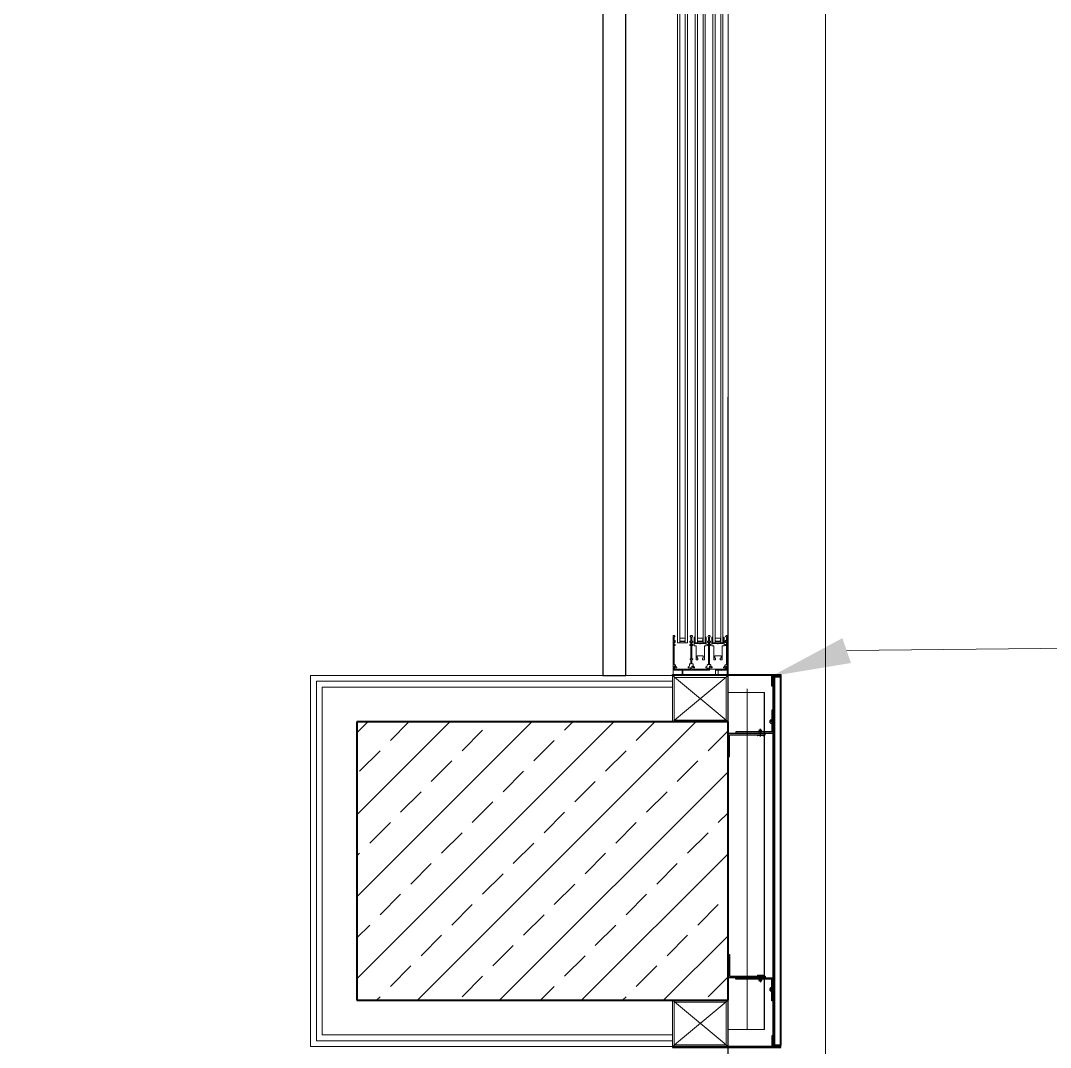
# Model space of a CAD drawing. Header units: centimetres. Extents: x 394264 to 551709, y 50011 to 59011.
# Drawn here: x 518445 to 518667, y 53079.2 to 53300.6 of the extents above; entities that cross this region are included whole.
import ezdxf
from ezdxf.enums import TextEntityAlignment as Align

# ---------------------------------------------------------------- set-up
doc = ezdxf.new("R2010")
doc.units = ezdxf.units.CM
doc.linetypes.add('DASHDOT', pattern=[25.4, 12.7, -6.35, 0, -6.35])
doc.linetypes.add('HIDDEN', pattern=[9.525, 6.35, -3.175])
doc.layers.get('0').update_dxf_attribs({"lineweight": 9})
for name, color, linetype, lineweight in [('0-KRCN-MİMARİ-220526', 8, 'Continuous', 9), ('A_Aks', 30, 'DASHDOT', 9), ('A_Betonarme', 6, 'Continuous', 40), ('A_Betonarme_Tarama', 254, 'Continuous', 9), ('A_Pencere Doğrama-Ex', 140, 'Continuous', 15), ('D_Merkez', 51, 'Continuous', 13), ('D_Profil', 155, 'Continuous', 15), ('G_0.09', 254, 'Continuous', 9), ('GC_Cephe_Sandvic_Panel', 151, 'Continuous', 25), ('M00$0$DV_Tarama', 253, 'Continuous', 9), ('M00_Mahal_No$0$MH_Alan', 51, 'Continuous', 9), ('MR_Korkuluk', 131, 'Continuous', 25), ('YZ_Notlar', 20, 'Continuous', 9)]:
    doc.layers.add(name, color=color, linetype=linetype, lineweight=lineweight)
for name, color, linetype in [('Aks', 10, 'DASHDOT'), ('D-Hatch2 (DIGER TARAMAR)', 252, 'Continuous'), ('D-Olcu', 8, 'Continuous'), ('Kes-Profil', 52, 'Continuous'), ('profil_k', 30, 'Continuous')]:
    doc.layers.add(name, color=color, linetype=linetype)
doc.layers.add('DV_alçıpanel_duvar_yeni', color=1, linetype='Continuous', lineweight=20, true_color=0xff0000)
doc.styles.add('M00_Mahal_No$0$Kalin01', font='swissk.ttf')
doc.styles.add('M00_Mahal_No$0$Normal', font='swiss.ttf')
doc.styles.add('MAHAL', font='swissc.ttf')
doc.linetypes.add('BATTING', pattern='A,0.0001,-0.1,[134,ltypeshp.shx,S=0.1,R=0,X=-0.1,Y=0],-0.2,[134,ltypeshp.shx,S=0.1,R=180,X=0.1,Y=0],-0.1', length=0.4001)

# ---------------------------------------------------------------- blocks, each defined once
blk = doc.blocks.new('1_etap')
at = {"layer": 'D-Hatch2 (DIGER TARAMAR)', "linetype": 'Continuous', "ltscale": 10}
h = blk.add_hatch(color=8, dxfattribs=at)
edge = h.paths.add_edge_path()
edge.add_line((1441.75, 827.54), (1449.69, 827.54))
edge.add_arc((1449.69, 827.57), 0.03, 270, 360)
edge.add_line((1449.72, 827.57), (1449.72, 832.51))
edge.add_arc((1449.69, 832.51), 0.03, 0, 90)
edge.add_line((1449.69, 832.54), (1449.45, 832.54))
edge.add_arc((1449.45, 832.51), 0.03, 90, 180)
edge.add_line((1449.42, 832.51), (1449.42, 827.87))
edge.add_arc((1449.39, 827.87), 0.03, 270, 360, ccw=False)
edge.add_line((1449.39, 827.84), (1441.75, 827.84))
edge.add_arc((1441.75, 827.81), 0.03, 90, 180)
edge.add_line((1441.72, 827.81), (1441.72, 827.57))
edge.add_arc((1441.75, 827.57), 0.03, 180, 270)
blk.add_hatch(color=8, dxfattribs=at).paths.add_polyline_path([(1451.31, 801.98), (1451.4, 801.98), (1451.4, 832.57), (1451.31, 832.57)])
h = blk.add_hatch(color=8, dxfattribs=at)
edge = h.paths.add_edge_path()
edge.add_line((1441.75, 774.83), (1449.69, 774.83))
edge.add_arc((1449.69, 774.8), 0.03, 0, 90, ccw=False)
edge.add_line((1449.72, 774.8), (1449.72, 769.86))
edge.add_arc((1449.69, 769.86), 0.03, 270, 360, ccw=False)
edge.add_line((1449.69, 769.83), (1449.45, 769.83))
edge.add_arc((1449.45, 769.86), 0.03, 180, 270, ccw=False)
edge.add_line((1449.42, 769.86), (1449.42, 774.5))
edge.add_arc((1449.39, 774.5), 0.03, 0, 90)
edge.add_line((1449.39, 774.53), (1441.75, 774.53))
edge.add_arc((1441.75, 774.56), 0.03, 180, 270, ccw=False)
edge.add_line((1441.72, 774.56), (1441.72, 774.8))
edge.add_arc((1441.75, 774.8), 0.03, 90, 180, ccw=False)
at = {"layer": 'profil_k'}
for points in [[(1451.4, 839.67), (1451.4, 840.2), (1432.61, 840.2), (1428, 840.2), (1428, 840), (1451.2, 840), (1451.2, 839.87), (1449.46, 839.87), (1449.46, 837.67), (1449.66, 837.67), (1449.66, 839.67)], [(1451.4, 760.33), (1451.4, 759.8), (1432.61, 759.8), (1428, 759.8), (1428, 760), (1451.2, 760), (1451.2, 760.13), (1449.46, 760.13), (1449.46, 762.33), (1449.66, 762.33), (1449.66, 760.33)]]:
    blk.add_hatch(color=8, dxfattribs=at).paths.add_polyline_path(points)
at = {"color": 8}
for p, q in [((1428.2, 848.58), (1428.2, 840.22)), ((1428.39, 848.6), (1428.22, 848.6)), ((1428.38, 848.28), (1428.51, 848.41)), ((1428.38, 847.43), (1428.38, 848.28)), ((1428.51, 848.49), (1428.4, 848.59)), ((1431.87, 848.49), (1431.98, 848.59)), ((1432.01, 848.28), (1431.87, 848.41)), ((1432, 848.6), (1432.2, 848.6)), ((1432.01, 847.43), (1432.01, 848.28)), ((1432.33, 848.41), (1432.19, 848.28)), ((1432.19, 847.43), (1432.19, 848.28)), ((1432.22, 848.59), (1432.33, 848.49)), ((1432.69, 846.45), (1432.69, 848.25)), ((1432.74, 848.3), (1432.86, 848.3)), ((1432.89, 848.27), (1432.89, 846.94)), ((1435.12, 846.94), (1435.12, 848.27)), ((1435.15, 848.3), (1435.27, 848.3)), ((1435.32, 848.25), (1435.32, 846.45)), ((1435.69, 848.49), (1435.8, 848.59)), ((1435.82, 848.28), (1435.69, 848.41)), ((1435.81, 848.6), (1436.01, 848.6)), ((1435.82, 848.28), (1435.82, 847.43)), ((1436.14, 848.41), (1436, 848.28)), ((1436, 848.28), (1436, 847.43)), ((1436.03, 848.59), (1436.14, 848.49)), ((1436.5, 846.45), (1436.5, 848.25)), ((1436.55, 848.3), (1436.68, 848.3)), ((1436.71, 848.27), (1436.71, 846.94)), ((1438.94, 846.94), (1438.94, 848.27)), ((1438.97, 848.3), (1439.09, 848.3)), ((1439.14, 848.25), (1439.14, 846.45)), ((1439.5, 848.49), (1439.61, 848.59)), ((1439.64, 848.28), (1439.5, 848.41)), ((1439.63, 848.6), (1439.79, 848.6)), ((1439.64, 847.43), (1439.64, 848.28)), ((1439.82, 848.58), (1439.82, 840.22)), ((1428.38, 846.59), (1428.38, 847.26)), ((1428.38, 842.36), (1428.38, 846.42)), ((1428.48, 847.41), (1428.4, 847.41)), ((1428.4, 847.29), (1428.48, 847.29)), ((1428.48, 846.56), (1428.4, 846.56)), ((1428.4, 846.44), (1428.57, 846.44)), ((1428.5, 847.53), (1428.5, 847.43)), ((1428.5, 847.26), (1428.5, 847.16)), ((1428.5, 846.69), (1428.5, 846.59)), ((1428.57, 847.56), (1428.53, 847.56)), ((1428.53, 847.13), (1428.57, 847.13)), ((1428.57, 846.71), (1428.53, 846.71)), ((1428.62, 847.18), (1428.62, 847.51)), ((1428.62, 846.49), (1428.62, 846.66)), ((1431.76, 847.18), (1431.76, 847.41)), ((1431.76, 847.41), (1431.98, 847.41)), ((1431.77, 846.49), (1431.77, 846.66)), ((1431.86, 847.13), (1431.81, 847.13)), ((1431.82, 846.71), (1431.86, 846.71)), ((1431.99, 846.44), (1431.82, 846.44)), ((1431.88, 847.26), (1431.88, 847.16)), ((1431.88, 846.69), (1431.88, 846.59)), ((1431.99, 847.29), (1431.91, 847.29)), ((1431.91, 846.56), (1431.99, 846.56)), ((1432.01, 846.59), (1432.01, 847.26)), ((1432.01, 843.63), (1432.01, 846.42)), ((1432.19, 846.59), (1432.19, 847.26)), ((1432.19, 843.64), (1432.19, 846.42)), ((1432.44, 847.41), (1432.21, 847.41)), ((1432.21, 846.45), (1432.38, 846.45)), ((1432.21, 847.29), (1432.29, 847.29)), ((1432.29, 846.57), (1432.21, 846.57)), ((1432.32, 847.26), (1432.32, 847.16)), ((1432.32, 846.69), (1432.32, 846.59)), ((1432.34, 847.14), (1432.39, 847.14)), ((1432.38, 846.72), (1432.34, 846.72)), ((1432.43, 846.5), (1432.43, 846.67)), ((1432.44, 847.19), (1432.44, 847.41)), ((1433.12, 846.4), (1432.74, 846.4)), ((1432.92, 846.9), (1433.91, 846.9)), ((1433.12, 843.42), (1433.12, 846.4)), ((1433.93, 846.88), (1433.93, 846.86)), ((1433.95, 846.84), (1434.06, 846.84)), ((1434.08, 846.86), (1434.08, 846.88)), ((1434.1, 846.9), (1435.09, 846.9)), ((1435.27, 846.4), (1434.9, 846.4)), ((1434.9, 846.4), (1434.9, 843.42)), ((1435.8, 847.41), (1435.58, 847.41)), ((1435.58, 847.41), (1435.58, 847.19)), ((1435.58, 846.67), (1435.58, 846.5)), ((1435.63, 847.14), (1435.67, 847.14)), ((1435.67, 846.72), (1435.63, 846.72)), ((1435.63, 846.45), (1435.8, 846.45)), ((1435.7, 847.16), (1435.7, 847.26)), ((1435.7, 846.59), (1435.7, 846.69)), ((1435.72, 847.29), (1435.8, 847.29)), ((1435.8, 846.57), (1435.72, 846.57)), ((1435.82, 847.26), (1435.82, 846.59)), ((1435.82, 846.42), (1435.82, 842.36)), ((1436, 847.26), (1436, 846.59)), ((1436, 846.42), (1436, 842.36)), ((1436.03, 847.41), (1436.25, 847.41)), ((1436.1, 847.29), (1436.03, 847.29)), ((1436.03, 846.57), (1436.1, 846.57)), ((1436.2, 846.45), (1436.03, 846.45)), ((1436.13, 847.16), (1436.13, 847.26)), ((1436.13, 846.59), (1436.13, 846.69)), ((1436.2, 847.14), (1436.15, 847.14)), ((1436.15, 846.72), (1436.2, 846.72)), ((1436.25, 847.41), (1436.25, 847.19)), ((1436.25, 846.67), (1436.25, 846.5)), ((1436.93, 846.4), (1436.55, 846.4)), ((1436.73, 846.9), (1437.73, 846.9)), ((1436.93, 843.42), (1436.93, 846.4)), ((1437.75, 846.88), (1437.75, 846.86)), ((1437.77, 846.84), (1437.88, 846.84)), ((1437.9, 846.86), (1437.9, 846.88)), ((1437.92, 846.9), (1438.91, 846.9)), ((1439.09, 846.4), (1438.71, 846.4)), ((1438.71, 846.4), (1438.71, 843.42)), ((1439.39, 847.18), (1439.39, 847.51)), ((1439.39, 846.49), (1439.39, 846.66)), ((1439.44, 847.56), (1439.49, 847.56)), ((1439.49, 847.13), (1439.44, 847.13)), ((1439.44, 846.71), (1439.49, 846.71)), ((1439.61, 846.44), (1439.44, 846.44)), ((1439.51, 847.53), (1439.51, 847.43)), ((1439.51, 847.26), (1439.51, 847.16)), ((1439.51, 846.69), (1439.51, 846.59)), ((1439.54, 847.41), (1439.61, 847.41)), ((1439.61, 847.29), (1439.54, 847.29)), ((1439.54, 846.56), (1439.61, 846.56)), ((1439.64, 846.59), (1439.64, 847.26)), ((1439.64, 842.36), (1439.64, 846.42)), ((1434.68, 844.22), (1433.34, 844.22)), ((1433.34, 844.22), (1433.34, 843.74)), ((1434.68, 844.03), (1434.68, 844.22)), ((1434.71, 843.97), (1434.68, 844.02)), ((1434.68, 843.92), (1434.71, 843.97)), ((1434.68, 843.74), (1434.68, 843.91)), ((1438.49, 844.22), (1437.15, 844.22)), ((1437.15, 844.22), (1437.15, 843.74)), ((1438.49, 844.03), (1438.49, 844.22)), ((1438.52, 843.97), (1438.49, 844.02)), ((1438.49, 843.92), (1438.52, 843.97)), ((1438.49, 843.74), (1438.49, 843.91)), ((1428.38, 841.18), (1428.38, 841.96)), ((1428.61, 842.33), (1428.4, 842.33)), ((1428.4, 841.98), (1428.49, 841.98)), ((1428.66, 842.29), (1428.62, 842.33)), ((1428.67, 842.13), (1428.67, 842.27)), ((1428.81, 841.68), (1428.92, 841.68)), ((1428.97, 841.73), (1428.97, 841.78)), ((1431.42, 841.73), (1431.42, 841.79)), ((1431.99, 841.68), (1431.47, 841.68)), ((1431.72, 842.13), (1431.72, 842.48)), ((1431.73, 842.49), (1431.76, 842.53)), ((1431.78, 842.54), (1431.99, 842.54)), ((1431.81, 843.48), (1431.81, 843.58)), ((1431.84, 843.61), (1431.99, 843.61)), ((1431.99, 843.46), (1431.84, 843.46)), ((1432.01, 842.56), (1432.01, 843.43)), ((1432.01, 841.36), (1432.01, 841.66)), ((1432.19, 842.56), (1432.19, 843.44)), ((1432.19, 841.37), (1432.19, 841.96)), ((1432.36, 843.61), (1432.21, 843.61)), ((1432.21, 843.46), (1432.36, 843.46)), ((1432.42, 842.54), (1432.21, 842.54)), ((1432.21, 841.98), (1432.31, 841.98)), ((1432.39, 843.49), (1432.39, 843.59)), ((1432.47, 842.49), (1432.44, 842.53)), ((1432.48, 842.13), (1432.48, 842.48)), ((1432.62, 841.68), (1432.73, 841.68)), ((1432.78, 841.73), (1432.78, 841.79)), ((1433.49, 843.35), (1433.19, 843.35)), ((1433.36, 843.71), (1433.49, 843.72)), ((1433.52, 843.69), (1433.52, 843.38)), ((1434.5, 843.38), (1434.5, 843.69)), ((1434.52, 843.72), (1434.65, 843.71)), ((1434.83, 843.35), (1434.52, 843.35)), ((1435.23, 841.79), (1435.23, 841.73)), ((1435.28, 841.68), (1435.5, 841.68)), ((1435.52, 841.66), (1435.52, 841.37)), ((1435.53, 842.28), (1435.53, 842.13)), ((1435.58, 842.33), (1435.54, 842.29)), ((1435.8, 842.34), (1435.59, 842.34)), ((1435.94, 841.64), (1435.7, 841.55)), ((1436, 841.96), (1436, 841.73)), ((1436.03, 842.34), (1436.23, 842.34)), ((1436.12, 841.98), (1436.03, 841.98)), ((1436.25, 842.33), (1436.29, 842.29)), ((1436.29, 842.28), (1436.29, 842.13)), ((1436.54, 841.68), (1436.44, 841.68)), ((1436.59, 841.79), (1436.59, 841.73)), ((1437.31, 843.35), (1437, 843.35)), ((1437.18, 843.71), (1437.3, 843.72)), ((1437.33, 843.69), (1437.33, 843.38)), ((1438.31, 843.38), (1438.31, 843.69)), ((1438.34, 843.72), (1438.47, 843.71)), ((1438.64, 843.35), (1438.34, 843.35)), ((1439.05, 841.73), (1439.05, 841.78)), ((1439.21, 841.68), (1439.1, 841.68)), ((1439.35, 842.13), (1439.35, 842.27)), ((1439.36, 842.29), (1439.39, 842.33)), ((1439.41, 842.33), (1439.61, 842.33)), ((1439.61, 841.98), (1439.52, 841.98)), ((1439.64, 841.18), (1439.64, 841.96)), ((1428.29, 840.17), (1428.2, 840.09)), ((1428.2, 840.07), (1428.2, 840.02)), ((1428.22, 840.2), (1428.88, 840.2)), ((1428.22, 840), (1430.28, 840)), ((1428.92, 840.18), (1428.31, 840.18)), ((1428.39, 841.53), (1428.39, 841.29)), ((1428.39, 841.27), (1428.48, 841.19)), ((1429.28, 841.16), (1428.4, 841.16)), ((1428.51, 841.56), (1428.41, 841.56)), ((1428.5, 841.18), (1429.32, 841.18)), ((1428.54, 841.38), (1428.54, 841.53)), ((1429.32, 841.36), (1428.56, 841.36)), ((1430.21, 840.18), (1429.04, 840.18)), ((1429.07, 840.2), (1429.95, 840.2)), ((1429.38, 841.33), (1429.33, 841.36)), ((1429.42, 841.36), (1429.38, 841.33)), ((1430.41, 841.36), (1429.43, 841.36)), ((1429.44, 841.18), (1430.21, 841.18)), ((1429.95, 841.16), (1429.47, 841.16)), ((1430.12, 841.07), (1429.96, 841.16)), ((1429.96, 840.2), (1430.12, 840.29)), ((1430.13, 840.31), (1430.13, 841.05)), ((1430.24, 841.15), (1430.24, 840.2)), ((1430.29, 840), (1430.33, 840.02)), ((1430.35, 840.02), (1430.39, 840)), ((1430.4, 840), (1433.07, 840)), ((1430.44, 841.18), (1430.44, 841.33)), ((1435.97, 841.16), (1430.46, 841.16)), ((1430.47, 841.26), (1430.47, 841.31)), ((1430.49, 841.34), (1430.92, 841.34)), ((1435.8, 841.16), (1430.57, 841.16)), ((1430.93, 841.34), (1430.97, 841.31)), ((1430.97, 841.31), (1431.01, 841.34)), ((1431.02, 841.34), (1431.99, 841.34)), ((1433.95, 841.34), (1432.21, 841.34)), ((1433.08, 840), (1433.12, 840.02)), ((1433.15, 840.02), (1433.19, 840)), ((1433.2, 840), (1434.8, 840)), ((1434.01, 841.32), (1433.97, 841.34)), ((1434.05, 841.34), (1434.01, 841.32)), ((1435.5, 841.34), (1434.06, 841.34)), ((1434.81, 840), (1434.85, 840.02)), ((1434.88, 840.02), (1434.92, 840)), ((1434.93, 840), (1436.6, 840)), ((1435.68, 841.53), (1435.68, 841.34)), ((1435.68, 841.34), (1435.68, 841.34)), ((1435.7, 841.31), (1435.76, 841.31)), ((1435.79, 841.31), (1435.89, 841.34)), ((1435.93, 841.19), (1435.85, 841.17)), ((1435.99, 841.52), (1435.99, 841.18)), ((1436.02, 841.52), (1435.99, 841.52)), ((1438.31, 841.36), (1436.2, 841.36)), ((1436.61, 840), (1436.65, 840.02)), ((1436.68, 840.02), (1436.72, 840)), ((1436.73, 840), (1439.79, 840)), ((1437.27, 840.2), (1437.27, 841.15)), ((1437.29, 841.18), (1438.58, 841.18)), ((1438.98, 840.18), (1437.29, 840.18)), ((1437.88, 840.31), (1437.88, 841.05)), ((1437.9, 841.07), (1438.05, 841.16)), ((1438.05, 840.2), (1437.9, 840.29)), ((1438.06, 841.16), (1438.54, 841.16)), ((1438.94, 840.2), (1438.06, 840.2)), ((1438.36, 841.33), (1438.32, 841.36)), ((1438.4, 841.36), (1438.36, 841.33)), ((1439.45, 841.36), (1438.42, 841.36)), ((1438.7, 841.18), (1439.52, 841.18)), ((1438.74, 841.16), (1439.61, 841.16)), ((1439.71, 840.18), (1439.1, 840.18)), ((1439.79, 840.2), (1439.14, 840.2)), ((1439.48, 841.53), (1439.48, 841.38)), ((1439.6, 841.56), (1439.5, 841.56)), ((1439.54, 841.19), (1439.62, 841.27)), ((1439.63, 841.29), (1439.63, 841.53)), ((1439.81, 840.09), (1439.73, 840.17)), ((1439.82, 840.02), (1439.82, 840.07)), ((1428.2, 759.93), (1428.2, 759.97)), ((1428.2, 759.93), (1428.2, 759.97)), ((1428.29, 759.83), (1428.2, 759.91)), ((1428.29, 759.83), (1428.2, 759.91)), ((1428.22, 760), (1430.28, 760)), ((1428.22, 760), (1430.28, 760)), ((1430.29, 760), (1430.33, 759.98)), ((1430.29, 760), (1430.33, 759.98)), ((1430.35, 759.98), (1430.39, 760)), ((1430.35, 759.98), (1430.39, 760)), ((1430.4, 760), (1433.07, 760)), ((1430.4, 760), (1433.07, 760)), ((1433.08, 760), (1433.12, 759.98)), ((1433.08, 760), (1433.12, 759.98)), ((1433.15, 759.98), (1433.19, 760)), ((1433.15, 759.98), (1433.19, 760)), ((1433.2, 760), (1434.8, 760)), ((1433.2, 760), (1434.8, 760)), ((1434.81, 760), (1434.85, 759.98)), ((1434.81, 760), (1434.85, 759.98)), ((1434.88, 759.98), (1434.92, 760)), ((1434.88, 759.98), (1434.92, 760)), ((1434.93, 760), (1436.6, 760)), ((1434.93, 760), (1436.6, 760)), ((1436.61, 760), (1436.65, 759.98)), ((1436.61, 760), (1436.65, 759.98)), ((1436.68, 759.98), (1436.72, 760)), ((1436.68, 759.98), (1436.72, 760)), ((1436.73, 760), (1439.79, 760)), ((1436.73, 760), (1439.79, 760)), ((1439.81, 759.91), (1439.73, 759.83)), ((1439.81, 759.91), (1439.73, 759.83)), ((1439.82, 759.97), (1439.82, 759.93)), ((1439.82, 759.97), (1439.82, 759.93))]:
    blk.add_line(p, q, dxfattribs=at)
for points in [[(1429.59, 847.05), (1429.59, 1190.6), (1429.09, 1190.6), (1429.09, 847.05)], [(1431.29, 847.05), (1431.29, 1190.6), (1430.79, 1190.6), (1430.79, 847.05)], [(1433.41, 847.05), (1433.41, 1190.6), (1432.91, 1190.6), (1432.91, 847.05)], [(1435.11, 847.05), (1435.11, 1190.6), (1434.61, 1190.6), (1434.61, 847.05)], [(1437.22, 847.05), (1437.22, 1190.6), (1436.72, 1190.6), (1436.72, 847.05)], [(1438.92, 847.05), (1438.92, 1190.6), (1438.42, 1190.6), (1438.42, 847.05)], [(1430.79, 847.55), (1430.49, 847.35), (1429.89, 847.35), (1429.59, 847.55), (1429.59, 848.05), (1430.79, 848.05)], [(1429.59, 847.05), (1429.59, 847.35), (1430.79, 847.35), (1430.79, 847.05)], [(1430.76, 847.57), (1430.48, 847.38), (1429.9, 847.38), (1429.62, 847.57), (1429.62, 848.02), (1430.76, 848.02)], [(1434.61, 847.55), (1434.31, 847.35), (1433.71, 847.35), (1433.41, 847.55), (1433.41, 848.05), (1434.61, 848.05)], [(1433.41, 847.05), (1433.41, 847.35), (1434.61, 847.35), (1434.61, 847.05)], [(1434.58, 847.57), (1434.3, 847.38), (1433.72, 847.38), (1433.44, 847.57), (1433.44, 848.02), (1434.58, 848.02)], [(1438.42, 847.55), (1438.12, 847.35), (1437.52, 847.35), (1437.22, 847.55), (1437.22, 848.05), (1438.42, 848.05)], [(1437.22, 847.05), (1437.22, 847.35), (1438.42, 847.35), (1438.42, 847.05)], [(1438.39, 847.57), (1438.11, 847.38), (1437.53, 847.38), (1437.25, 847.57), (1437.25, 848.02), (1438.39, 848.02)]]:
    blk.add_lwpolyline(points, close=True, dxfattribs=at)
at = {"color": 8, "ltscale": 40}
for points in [[(1440, 830), (1428, 830), (1428, 840), (1440, 840)], [(1440, 760), (1428, 760), (1428, 770), (1440, 770)]]:
    blk.add_lwpolyline(points, close=True, dxfattribs=at)
at = {"color": 8, "linetype": 'BATTING', "ltscale": 4}
blk.add_lwpolyline([(1444.12, 763.67), (1444.12, 837.1)], dxfattribs=at)
at = {"color": 8}
for centre, radius, start, end in [((1428.22, 848.58), 0.025, 90, 180), ((1428.39, 848.58), 0.025, 45.971, 90), ((1428.48, 848.45), 0.05, 315, 45.971), ((1431.91, 848.45), 0.05, 134.029, 225), ((1432, 848.58), 0.025, 90, 134.029), ((1432.2, 848.58), 0.025, 45.971, 90), ((1432.29, 848.45), 0.05, 315, 45.971), ((1432.74, 848.25), 0.05, 90.0013, 179.9993), ((1432.86, 848.27), 0.03, 0, 90), ((1435.15, 848.27), 0.03, 90, 180), ((1435.27, 848.25), 0.05, 0, 90), ((1435.72, 848.45), 0.05, 134.029, 225), ((1435.81, 848.58), 0.025, 90, 134.029), ((1436.01, 848.58), 0.025, 45.9709, 89.9999), ((1436.11, 848.45), 0.05, 315, 45.971), ((1436.55, 848.25), 0.05, 90.0013, 179.9993), ((1436.68, 848.27), 0.03, 0, 90), ((1438.97, 848.27), 0.03, 90, 180), ((1439.09, 848.25), 0.05, 0, 90), ((1439.54, 848.45), 0.05, 134.029, 225), ((1439.63, 848.58), 0.025, 90, 134.029), ((1439.79, 848.58), 0.025, 0, 90), ((1428.4, 847.43), 0.025, 180, 270), ((1428.4, 847.26), 0.025, 90, 180), ((1428.4, 846.59), 0.025, 180, 270), ((1428.4, 846.42), 0.025, 90, 180), ((1428.48, 847.43), 0.025, 270, 360), ((1428.48, 847.26), 0.025, 0, 90), ((1428.48, 846.59), 0.025, 270, 0), ((1428.53, 847.53), 0.025, 90, 180), ((1428.53, 847.16), 0.025, 180, 270), ((1428.53, 846.69), 0.025, 90, 180), ((1428.57, 847.51), 0.05, 0, 90), ((1428.57, 847.18), 0.05, 270, 0), ((1428.57, 846.66), 0.05, 360, 90), ((1428.57, 846.49), 0.05, 270, 0), ((1431.81, 847.18), 0.05, 180, 270), ((1431.82, 846.66), 0.05, 90, 180), ((1431.82, 846.49), 0.05, 180, 270), ((1431.86, 847.16), 0.025, 270, 0), ((1431.86, 846.69), 0.025, 0, 90), ((1431.91, 847.26), 0.025, 90, 180), ((1431.91, 846.59), 0.025, 180, 270), ((1431.98, 847.43), 0.025, 270, 359.9875), ((1431.99, 847.26), 0.025, 0, 90), ((1431.99, 846.59), 0.025, 270, 0), ((1431.99, 846.42), 0.025, 0, 90), ((1432.21, 847.43), 0.025, 180, 270), ((1432.21, 847.26), 0.025, 90, 180), ((1432.21, 846.59), 0.025, 180, 270), ((1432.21, 846.42), 0.025, 90, 180), ((1432.29, 847.26), 0.025, 0, 90), ((1432.29, 846.59), 0.025, 270, 0), ((1432.34, 847.16), 0.025, 180, 270), ((1432.34, 846.69), 0.025, 90, 180), ((1432.38, 846.67), 0.05, 0, 90), ((1432.38, 846.5), 0.05, 270, 0), ((1432.39, 847.19), 0.05, 270, 0), ((1432.74, 846.45), 0.05, 180, 270), ((1432.9, 846.91), 0.0195, 127.9912, 307.9912), ((1432.87, 846.94), 0.02, 320.3363, 360), ((1432.92, 846.88), 0.02, 90, 115.646), ((1433.91, 846.88), 0.02, 0, 90), ((1433.95, 846.86), 0.02, 180, 270), ((1434.06, 846.86), 0.02, 270, 0), ((1434.1, 846.88), 0.02, 90, 180), ((1435.09, 846.88), 0.02, 64.354, 90), ((1435.11, 846.91), 0.0195, 232.0088, 52.0088), ((1435.14, 846.94), 0.02, 180, 219.6637), ((1435.27, 846.45), 0.05, 270, 0), ((1435.63, 847.19), 0.05, 180, 270), ((1435.63, 846.67), 0.05, 90, 180), ((1435.63, 846.5), 0.05, 180, 270), ((1435.67, 847.16), 0.025, 270, 0), ((1435.67, 846.69), 0.025, 0, 90), ((1435.72, 847.26), 0.025, 90, 180), ((1435.72, 846.59), 0.025, 180, 270), ((1435.8, 847.43), 0.025, 270, 0), ((1435.8, 847.26), 0.025, 0, 90), ((1435.8, 846.59), 0.025, 270, 0), ((1435.8, 846.42), 0.025, 0, 90), ((1436.03, 847.43), 0.025, 183.7532, 270), ((1436.03, 847.26), 0.025, 90, 176.2469), ((1436.03, 846.59), 0.025, 183.7531, 270), ((1436.03, 846.42), 0.025, 90, 176.2469), ((1436.1, 847.26), 0.025, 0, 90), ((1436.1, 846.59), 0.025, 270, 0), ((1436.15, 847.16), 0.025, 180, 270), ((1436.15, 846.69), 0.025, 90, 180), ((1436.2, 847.19), 0.05, 270, 0), ((1436.2, 846.67), 0.05, 0, 90), ((1436.2, 846.5), 0.05, 270, 0), ((1436.55, 846.45), 0.05, 180, 270), ((1436.71, 846.91), 0.0195, 127.9912, 307.9912), ((1436.69, 846.94), 0.02, 320.3363, 360), ((1436.73, 846.88), 0.02, 90, 115.646), ((1437.73, 846.88), 0.02, 0, 90), ((1437.77, 846.86), 0.02, 180, 270), ((1437.88, 846.86), 0.02, 270, 0), ((1437.92, 846.88), 0.02, 90, 180), ((1438.91, 846.88), 0.02, 64.354, 90), ((1438.93, 846.91), 0.0195, 232.0088, 52.0088), ((1438.96, 846.94), 0.02, 180, 219.6637), ((1439.09, 846.45), 0.05, 270, 0), ((1439.44, 847.51), 0.05, 90, 180), ((1439.44, 847.18), 0.05, 180, 270), ((1439.44, 846.66), 0.05, 90, 180), ((1439.44, 846.49), 0.05, 180, 270), ((1439.49, 847.53), 0.025, 360, 90), ((1439.49, 847.16), 0.025, 270, 0), ((1439.49, 846.69), 0.025, 0, 90), ((1439.54, 847.43), 0.025, 180, 270), ((1439.54, 847.26), 0.025, 90, 180), ((1439.54, 846.59), 0.025, 180, 270), ((1439.61, 847.43), 0.025, 270, 360), ((1439.61, 847.26), 0.025, 360, 90), ((1439.61, 846.59), 0.025, 270, 0), ((1439.61, 846.42), 0.025, 0, 90), ((1434.7, 844.03), 0.025, 180, 209), ((1434.7, 843.91), 0.025, 151, 180), ((1438.52, 844.03), 0.025, 180, 209), ((1438.52, 843.91), 0.025, 151, 180), ((1428.4, 842.36), 0.025, 180, 270), ((1428.4, 841.96), 0.025, 90, 179.9922), ((1428.49, 841.96), 0.025, 20.2755, 90), ((1428.97, 842.13), 0.48, 200.2755, 248.4711), ((1428.61, 842.31), 0.025, 45, 90), ((1428.64, 842.27), 0.025, 0, 45), ((1428.97, 842.13), 0.3, 180, 261.7868), ((1428.81, 841.73), 0.05, 248.4711, 270), ((1428.92, 841.78), 0.05, 360, 81.7868), ((1428.92, 841.73), 0.05, 270, 0), ((1431.47, 841.79), 0.05, 98.2132, 180), ((1431.47, 841.73), 0.05, 180, 270), ((1431.42, 842.13), 0.3, 278.2132, 0), ((1431.75, 842.48), 0.025, 135, 180), ((1431.78, 842.51), 0.025, 90, 135), ((1431.84, 843.58), 0.025, 90, 180), ((1431.84, 843.48), 0.025, 180, 270), ((1431.99, 843.63), 0.025, 270, 0), ((1431.99, 843.43), 0.025, 0, 90), ((1431.99, 842.56), 0.025, 270, 0), ((1431.99, 841.66), 0.025, 0, 90), ((1432.21, 843.64), 0.025, 180, 270), ((1432.21, 843.44), 0.025, 90, 180), ((1432.21, 842.56), 0.025, 180, 270), ((1432.21, 841.96), 0.025, 90, 179.9923), ((1432.31, 841.96), 0.025, 20.2755, 90), ((1432.78, 842.13), 0.48, 200.2755, 248.4711), ((1432.36, 843.59), 0.025, 0, 90), ((1432.36, 843.49), 0.025, 270, 0), ((1432.42, 842.51), 0.025, 45, 90), ((1432.46, 842.48), 0.025, 360, 45), ((1432.78, 842.13), 0.3, 180, 261.7868), ((1432.62, 841.73), 0.05, 248.4711, 270), ((1432.73, 841.73), 0.05, 270, 360), ((1432.73, 841.79), 0.05, 360, 81.7868), ((1433.19, 843.42), 0.07, 180, 270), ((1433.36, 843.74), 0.025, 180, 273), ((1433.49, 843.69), 0.025, 0, 93), ((1433.49, 843.38), 0.025, 270, 360), ((1434.52, 843.69), 0.025, 87, 180), ((1434.52, 843.38), 0.025, 180, 270), ((1434.65, 843.74), 0.025, 267, 0), ((1434.83, 843.42), 0.07, 270, 0), ((1435.28, 841.79), 0.05, 98.2132, 180), ((1435.28, 841.73), 0.05, 180, 270), ((1435.23, 842.13), 0.3, 278.2132, 0), ((1435.5, 841.66), 0.025, 0, 90), ((1435.56, 842.28), 0.025, 135, 180), ((1435.59, 842.31), 0.025, 90, 135), ((1435.8, 842.36), 0.025, 270, 0), ((1435.9, 841.73), 0.1, 290.0323, 0.0323), ((1436.03, 842.36), 0.025, 180, 270), ((1436.03, 841.96), 0.025, 90.0323, 180.0323), ((1436.12, 841.96), 0.025, 20.3078, 90.0323), ((1436.59, 842.13), 0.48, 200.3078, 248.5034), ((1436.23, 842.31), 0.025, 45, 90), ((1436.27, 842.28), 0.025, 360, 45), ((1436.59, 842.13), 0.3, 180, 240.3036), ((1436.44, 841.73), 0.05, 248.5034, 270.0323), ((1436.59, 842.13), 0.3, 240.4135, 261.8191), ((1436.54, 841.73), 0.05, 270.0323, 0.0323), ((1436.54, 841.79), 0.05, 0.0323, 81.8191), ((1437, 843.42), 0.07, 180, 270), ((1437.18, 843.74), 0.025, 180, 273), ((1437.31, 843.69), 0.025, 0, 93), ((1437.31, 843.38), 0.025, 270, 360), ((1438.34, 843.69), 0.025, 87, 180), ((1438.34, 843.38), 0.025, 180, 270), ((1438.47, 843.74), 0.025, 267, 0), ((1438.64, 843.42), 0.07, 270, 0), ((1439.1, 841.78), 0.05, 98.2132, 180), ((1439.1, 841.73), 0.05, 180, 270), ((1439.05, 842.13), 0.3, 278.2132, 0), ((1439.21, 841.73), 0.05, 270, 291.5289), ((1439.05, 842.13), 0.48, 291.5289, 339.7245), ((1439.37, 842.27), 0.025, 135, 180), ((1439.41, 842.31), 0.025, 90, 135), ((1439.52, 841.96), 0.025, 90, 159.7245), ((1439.61, 842.36), 0.025, 270, 0), ((1439.61, 841.96), 0.025, 0.0078, 90), ((1428.22, 840.22), 0.025, 180, 270), ((1428.22, 840.07), 0.025, 135, 180), ((1428.22, 840.02), 0.025, 180, 270), ((1428.31, 840.15), 0.025, 90, 135), ((1428.4, 841.18), 0.025, 180, 270), ((1428.41, 841.53), 0.025, 90, 180), ((1428.41, 841.29), 0.025, 180, 225), ((1428.5, 841.21), 0.025, 225, 270), ((1428.51, 841.53), 0.025, 0, 90), ((1428.56, 841.38), 0.025, 180, 270), ((1428.88, 840.25), 0.05, 270, 324.3147), ((1428.98, 840.18), 0.07, 35.6853, 144.3147), ((1428.92, 840.2), 0.025, 270, 337.3801), ((1428.98, 840.18), 0.04, 22.6199, 157.3801), ((1429.04, 840.2), 0.025, 202.6199, 270), ((1429.07, 840.25), 0.05, 215.6853, 270), ((1429.28, 841.11), 0.05, 35.6853, 90), ((1429.32, 841.33), 0.025, 61.9906, 90), ((1429.32, 841.15), 0.025, 22.6199, 90), ((1429.38, 841.18), 0.07, 215.6853, 324.3147), ((1429.38, 841.18), 0.04, 202.6199, 337.3801), ((1429.44, 841.15), 0.025, 90, 157.3801), ((1429.43, 841.33), 0.025, 90, 118.0094), ((1429.47, 841.11), 0.05, 90, 144.3147), ((1429.95, 841.13), 0.025, 60, 90), ((1429.95, 840.22), 0.025, 270, 300), ((1430.11, 841.05), 0.025, 0, 60), ((1430.11, 840.31), 0.025, 300, 0), ((1430.21, 841.15), 0.025, 0, 90), ((1430.21, 840.2), 0.025, 270, 0), ((1430.28, 840.02), 0.025, 270, 298), ((1430.34, 840), 0.025, 62, 118), ((1430.4, 840.02), 0.025, 242, 270), ((1430.41, 841.33), 0.025, 0, 90), ((1430.46, 841.18), 0.025, 180, 270), ((1430.49, 841.31), 0.025, 90, 180), ((1430.57, 841.26), 0.1, 180, 270), ((1430.92, 841.31), 0.025, 62, 90), ((1431.02, 841.31), 0.025, 90, 118), ((1431.99, 841.36), 0.025, 270, 0), ((1432.21, 841.37), 0.025, 179.9923, 270), ((1433.07, 840.02), 0.025, 270, 298), ((1433.14, 840), 0.025, 62, 118), ((1433.2, 840.02), 0.025, 242, 270), ((1433.95, 841.32), 0.025, 62, 90), ((1434.06, 841.32), 0.025, 90, 118), ((1434.8, 840.02), 0.025, 270, 298), ((1434.86, 840), 0.025, 62, 118), ((1434.93, 840.02), 0.025, 242, 270), ((1435.5, 841.37), 0.025, 270, 0), ((1435.7, 841.53), 0.025, 110.0323, 180.0323), ((1435.7, 841.34), 0.025, 180.0323, 270.0323), ((1435.76, 841.41), 0.1, 270.0323, 286.2382), ((1435.8, 841.36), 0.2, 270, 286.2382), ((1435.91, 841.27), 0.0788, 286.2382, 106.2382), ((1435.97, 841.18), 0.025, 270, 0), ((1436.02, 841.37), 0.15, 4.9171, 90), ((1436.2, 841.38), 0.025, 184.9171, 270), ((1436.6, 840.02), 0.025, 270, 298), ((1436.67, 840), 0.025, 62, 118), ((1436.73, 840.02), 0.025, 242, 270), ((1437.29, 841.15), 0.025, 90, 180), ((1437.29, 840.2), 0.025, 180, 270), ((1437.91, 841.05), 0.025, 120, 180), ((1437.91, 840.31), 0.025, 180, 240), ((1438.06, 841.13), 0.025, 90, 120), ((1438.06, 840.22), 0.025, 240, 270), ((1438.31, 841.33), 0.025, 61.9906, 90), ((1438.42, 841.33), 0.025, 90, 118.0094), ((1438.54, 841.11), 0.05, 35.6853, 90), ((1438.58, 841.15), 0.025, 22.6199, 90), ((1438.64, 841.18), 0.07, 215.6853, 324.3147), ((1438.64, 841.18), 0.04, 202.6199, 337.3801), ((1438.7, 841.15), 0.025, 90, 157.3801), ((1438.74, 841.11), 0.05, 90, 144.3147), ((1438.94, 840.25), 0.05, 270, 324.3147), ((1439.04, 840.18), 0.07, 35.6853, 144.3147), ((1438.98, 840.2), 0.025, 270, 337.3801), ((1439.04, 840.18), 0.04, 22.6199, 157.3801), ((1439.1, 840.2), 0.025, 202.6199, 270), ((1439.14, 840.25), 0.05, 215.6853, 270), ((1439.45, 841.38), 0.025, 270, 0), ((1439.5, 841.53), 0.025, 90, 180), ((1439.52, 841.21), 0.025, 270, 315), ((1439.6, 841.53), 0.025, 0, 90), ((1439.61, 841.18), 0.025, 270, 0), ((1439.6, 841.29), 0.025, 315, 0), ((1439.71, 840.15), 0.025, 45, 90), ((1439.79, 840.22), 0.025, 270, 0), ((1439.79, 840.02), 0.025, 270, 0), ((1439.79, 840.07), 0.025, 0, 45), ((1428.22, 759.97), 0.025, 90, 180), ((1428.22, 759.97), 0.025, 90, 180), ((1428.22, 759.93), 0.025, 180, 225), ((1428.22, 759.93), 0.025, 180, 225), ((1428.31, 759.85), 0.025, 225, 270), ((1430.28, 759.97), 0.025, 62, 90), ((1430.28, 759.97), 0.025, 62, 90), ((1430.34, 760), 0.025, 242, 298), ((1430.34, 760), 0.025, 242, 298), ((1430.4, 759.97), 0.025, 90, 118), ((1430.4, 759.97), 0.025, 90, 118), ((1433.07, 759.97), 0.025, 62, 90), ((1433.07, 759.97), 0.025, 62, 90), ((1433.14, 760), 0.025, 242, 298), ((1433.14, 760), 0.025, 242, 298), ((1433.2, 759.97), 0.025, 90, 118), ((1433.2, 759.97), 0.025, 90, 118), ((1434.8, 759.97), 0.025, 62, 90), ((1434.8, 759.97), 0.025, 62, 90), ((1434.86, 760), 0.025, 242, 298), ((1434.86, 760), 0.025, 242, 298), ((1434.93, 759.97), 0.025, 90, 118), ((1434.93, 759.97), 0.025, 90, 118), ((1436.6, 759.97), 0.025, 62, 90), ((1436.6, 759.97), 0.025, 62, 90), ((1436.67, 760), 0.025, 242, 298), ((1436.67, 760), 0.025, 242, 298), ((1436.73, 759.97), 0.025, 90, 118), ((1436.73, 759.97), 0.025, 90, 118), ((1439.71, 759.85), 0.025, 270, 315), ((1439.79, 759.97), 0.025, 0, 90), ((1439.79, 759.97), 0.025, 0, 90), ((1439.79, 759.93), 0.025, 315, 0), ((1439.79, 759.93), 0.025, 315, 0)]:
    blk.add_arc(centre, radius, start, end, dxfattribs=at)
at = {"layer": 'A_Aks', "color": 8, "ltscale": 100}
for p, q in [((1410, -588.11), (1410, 5066.95)), ((1410, -588.11), (1410, 5066.95)), ((0, 800), (1911.91, 800)), ((0, 800), (1911.91, 800))]:
    blk.add_line(p, q, dxfattribs=at)
at = {"layer": 'A_Betonarme', "color": 8}
for p, q in [((1440, 830), (1360, 830)), ((1360, 830), (1360, 770)), ((1440, 770), (1440, 830)), ((1360, 770), (1440, 770))]:
    blk.add_line(p, q, dxfattribs=at)
at = {"layer": 'A_Betonarme_Tarama', "color": 8, "linetype": 'Continuous'}
for p, q in [((1360, 827.64), (1362.36, 830)), ((1360, 809.96), (1380.04, 830)), ((1360, 792.28), (1397.72, 830)), ((1360, 774.61), (1415.39, 830)), ((1367.19, 825.99), (1371.2, 830)), ((1373.07, 770), (1433.07, 830)), ((1404.75, 828.2), (1406.56, 830)), ((1420.22, 825.99), (1424.23, 830)), ((1382.66, 823.78), (1387.08, 828.2)), ((1435.69, 823.78), (1440, 828.09)), ((1398.12, 821.57), (1402.54, 825.99)), ((1360.56, 819.36), (1364.98, 823.78)), ((1413.59, 819.36), (1418.01, 823.78)), ((1376.03, 817.15), (1380.45, 821.57)), ((1429.06, 817.15), (1433.48, 821.57)), ((1390.75, 770), (1440, 819.25)), ((1391.5, 814.94), (1395.92, 819.36)), ((1369.4, 810.52), (1373.82, 814.94)), ((1406.96, 812.73), (1411.38, 817.15)), ((1422.43, 810.52), (1426.85, 814.94)), ((1384.87, 808.31), (1389.29, 812.73)), ((1400.33, 806.1), (1404.75, 810.52)), ((1362.77, 803.89), (1367.19, 808.31)), ((1415.8, 803.89), (1420.22, 808.31)), ((1437.9, 808.31), (1440, 810.41)), ((1378.24, 801.68), (1382.66, 806.1)), ((1431.27, 801.68), (1435.69, 806.1)), ((1393.71, 799.47), (1398.12, 803.89)), ((1360, 801.12), (1360.56, 801.68)), ((1409.17, 797.26), (1413.59, 801.68)), ((1371.61, 795.05), (1376.03, 799.47)), ((1408.43, 770), (1440, 801.57)), ((1424.64, 795.05), (1429.06, 799.47)), ((1387.08, 792.84), (1391.5, 797.26)), ((1402.54, 790.63), (1406.96, 795.05)), ((1364.98, 788.42), (1369.4, 792.84)), ((1418.01, 788.42), (1422.43, 792.84)), ((1380.45, 786.21), (1384.87, 790.63)), ((1433.48, 786.21), (1437.9, 790.63)), ((1395.92, 784), (1400.33, 788.42)), ((1360, 783.44), (1362.77, 786.21)), ((1411.38, 781.8), (1415.8, 786.21)), ((1373.82, 779.59), (1378.24, 784)), ((1426.1, 770), (1440, 783.9)), ((1426.85, 779.59), (1431.27, 784)), ((1389.29, 777.38), (1393.71, 781.8)), ((1404.75, 775.17), (1409.17, 779.59)), ((1367.19, 772.96), (1371.61, 777.38)), ((1420.22, 772.96), (1424.64, 777.38)), ((1382.66, 770.75), (1387.08, 775.17)), ((1435.69, 770.75), (1440, 775.06)), ((1399.59, 770), (1402.54, 772.96)), ((1364.23, 770), (1364.98, 770.75)), ((1417.27, 770), (1418.01, 770.75))]:
    blk.add_line(p, q, dxfattribs=at)
at = {"layer": 'Aks', "color": 8, "ltscale": 5}
for p, q in [((1446.98, 826.87), (1446.98, 828.5)), ((1450.18, 830.06), (1448.92, 830.06)), ((1446.98, 775.5), (1446.98, 773.88)), ((1450.18, 772.31), (1448.92, 772.31))]:
    blk.add_line(p, q, dxfattribs=at)
at = {"layer": 'D-Hatch2 (DIGER TARAMAR)', "color": 8, "linetype": 'HIDDEN', "ltscale": 3}
for p, q in [((1447.53, 827.07), (1446.43, 827.07)), ((1447.23, 828.14), (1446.73, 828.14)), ((1447.53, 775.3), (1446.43, 775.3)), ((1447.23, 774.23), (1446.73, 774.23))]:
    blk.add_line(p, q, dxfattribs=at)
for centre, radius, start, end in [((1446.43, 827.22), 0.15, 180, 270), ((1446.79, 827.99), 0.163, 112.6199, 247.3801), ((1446.98, 827.93), 0.315, 43.0029, 136.9971), ((1447.16, 827.99), 0.163, 292.6199, 67.3801), ((1447.53, 827.22), 0.15, 270, 0), ((1446.43, 775.15), 0.15, 90, 180), ((1447.53, 775.15), 0.15, 0, 90), ((1446.79, 774.38), 0.163, 112.6199, 247.3801), ((1446.98, 774.45), 0.315, 223.0029, 316.9971), ((1447.16, 774.38), 0.163, 292.6199, 67.3801)]:
    blk.add_arc(centre, radius, start, end, dxfattribs=at)
at = {"layer": 'D-Olcu', "color": 8, "ltscale": 10}
for p, q in [((1449.66, 839.67), (1449.69, 760.33)), ((1449.83, 839.67), (1449.86, 760.33)), ((1449.99, 839.67), (1450.02, 760.33)), ((1447.85, 763.67), (1447.85, 836.33)), ((1450.06, 829.51), (1450.06, 830.61)), ((1449.12, 829.81), (1449.12, 830.31)), ((1450.06, 772.86), (1450.06, 771.76)), ((1449.12, 772.56), (1449.12, 772.06))]:
    blk.add_line(p, q, dxfattribs=at)
for points in [[(1447.97, 827.52), (1440.03, 827.52, 0.414214), (1440, 827.49), (1440, 822.55, 0.414214), (1440.03, 822.52), (1440.27, 822.52, 0.414214), (1440.3, 822.55), (1440.3, 827.19, -0.414214), (1440.33, 827.22), (1447.97, 827.22, 0.414214), (1448, 827.25), (1448, 827.49, 0.414214)], [(1447.97, 774.85), (1440.03, 774.85, -0.414214), (1440, 774.88), (1440, 779.82, -0.414214), (1440.03, 779.85), (1440.27, 779.85, -0.414214), (1440.3, 779.82), (1440.3, 775.18, 0.414214), (1440.33, 775.15), (1447.97, 775.15, -0.414214), (1448, 775.12), (1448, 774.88, -0.414214)]]:
    blk.add_lwpolyline(points, format="xyb", close=True, dxfattribs=at)
for centre, radius, start, end in [((1449.91, 830.61), 0.15, 359.9978, 89.9978), ((1449.34, 830.06), 0.315, 133.0007, 226.995), ((1449.27, 830.25), 0.163, 22.6177, 157.378), ((1449.27, 829.88), 0.163, 202.6177, 337.378), ((1449.91, 829.51), 0.15, 269.9978, 359.9978), ((1449.91, 772.86), 0.15, 0.0022, 90.0022), ((1449.34, 772.31), 0.315, 133.005, 226.9993), ((1449.27, 772.5), 0.163, 22.622, 157.3823), ((1449.27, 772.12), 0.163, 202.622, 337.3823), ((1449.91, 771.76), 0.15, 270.0022, 0.0022)]:
    blk.add_arc(centre, radius, start, end, dxfattribs=at)
at = {"layer": 'D_Merkez', "color": 8, "ltscale": 0.015}
for points in [[(1440, 830), (1428, 840)], [(1428, 830), (1440, 840)], [(1440, 760), (1428, 770)], [(1428, 760), (1440, 770)]]:
    blk.add_lwpolyline(points, dxfattribs=at)
at = {"layer": 'D_Profil', "color": 8, "ltscale": 40}
for points in [[(1439.6, 830.4), (1428.4, 830.4), (1428.4, 839.6), (1439.6, 839.6)], [(1439.6, 760.4), (1428.4, 760.4), (1428.4, 769.6), (1439.6, 769.6)]]:
    blk.add_lwpolyline(points, close=True, dxfattribs=at)
at = {"layer": 'DV_alçıpanel_duvar_yeni', "color": 8}
for p, q in [((1428, 840), (1350, 840)), ((1350, 840), (1350, 760)), ((1428, 838.75), (1351.25, 838.75)), ((1351.25, 838.75), (1351.25, 761.25)), ((1428, 837.5), (1352.5, 837.5)), ((1352.5, 837.5), (1352.5, 762.5)), ((1352.5, 762.5), (1428, 762.5)), ((1350, 760), (1428, 760)), ((1351.25, 761.25), (1428, 761.25))]:
    blk.add_line(p, q, dxfattribs=at)
at = {"layer": 'G_0.09', "color": 8}
blk.add_line((1461, 3259.49), (1461, 90.54), dxfattribs=at)
at = {"layer": 'GC_Cephe_Sandvic_Panel', "color": 8}
blk.add_line((1440, 19.97), (1440, 900.03), dxfattribs=at)
at = {"layer": 'Kes-Profil', "color": 8}
blk.add_lwpolyline([(1451.31, 760.33), (1451.31, 839.67), (1451.4, 839.67), (1451.4, 760.33)], dxfattribs=at)
for points in [[(1441.75, 827.54), (1449.69, 827.54, 0.414214), (1449.72, 827.57), (1449.72, 832.51, 0.414214), (1449.69, 832.54), (1449.45, 832.54, 0.414214), (1449.42, 832.51), (1449.42, 827.87, -0.414214), (1449.39, 827.84), (1441.75, 827.84, 0.414214), (1441.72, 827.81), (1441.72, 827.57, 0.414214)], [(1441.75, 774.83), (1449.69, 774.83, -0.414214), (1449.72, 774.8), (1449.72, 769.86, -0.414214), (1449.69, 769.83), (1449.45, 769.83, -0.414214), (1449.42, 769.86), (1449.42, 774.5, 0.414214), (1449.39, 774.53), (1441.75, 774.53, -0.414214), (1441.72, 774.56), (1441.72, 774.8, -0.414214)]]:
    blk.add_lwpolyline(points, format="xyb", close=True, dxfattribs=at)
at = {"layer": 'M00$0$DV_Tarama', "color": 8, "linetype": 'Continuous'}
for p, q in [((1447.85, 836.33), (1440, 836.33)), ((1447.85, 763.67), (1440, 763.67))]:
    blk.add_line(p, q, dxfattribs=at)
at = {"layer": 'MR_Korkuluk', "color": 8}
for p, q in [((1413, 1202.5), (1413, 840)), ((1418, 840), (1418, 1202.5)), ((1413, 840), (1418, 840))]:
    blk.add_line(p, q, dxfattribs=at)
at = {"layer": 'profil_k', "color": 8}
for points in [[(1428.2, 840.2), (1428.2, 840.2), (1451.4, 840.2), (1451.4, 839.67), (1449.66, 839.67), (1449.66, 837.67), (1449.46, 837.67), (1449.46, 839.87), (1451.2, 839.87), (1451.2, 840), (1428, 840), (1428, 840.2)], [(1428.2, 759.8), (1428.2, 759.8), (1451.4, 759.8), (1451.4, 760.33), (1449.66, 760.33), (1449.66, 762.33), (1449.46, 762.33), (1449.46, 760.13), (1451.2, 760.13), (1451.2, 760), (1428, 760), (1428, 759.8)]]:
    blk.add_lwpolyline(points, close=True, dxfattribs=at)
at = {"layer": 'YZ_Notlar', "color": 8, "linetype": 'ByBlock', "lineweight": -2}
blk.add_line((1465.59, 845.38), (1716.94, 848.1), dxfattribs=at)
at = {"layer": 'YZ_Notlar', "color": 8}
blk.add_solid([(1466.51, 842.69), (1449.46, 839.87), (1464.67, 848.06)], dxfattribs=at)
at = {"color": 8, "linetype": 'ByBlock', "lineweight": -2}
for tag, height, style, p in [('MAHALNO', 15.68, 'M00_Mahal_No$0$Kalin01', (-1403.52, 5183, -22.72)), ('MAHALADI', 25.09, 'M00_Mahal_No$0$Normal', (-1403.52, 5151.64, -22.72)), ('MAHALNO', 9.8, 'M00_Mahal_No$0$Kalin01', (-1049.84, 5038.22)), ('MAHALADI', 15.68, 'M00_Mahal_No$0$Normal', (-1049.84, 5018.62)), ('MAHALNO', 19.6, 'M00_Mahal_No$0$Kalin01', (585.19, 4515.87)), ('MAHALADI', 31.36, 'M00_Mahal_No$0$Normal', (585.19, 4476.67)), ('MAHALNO', 19.6, 'M00_Mahal_No$0$Kalin01', (543.65, 3917.94)), ('MAHALADI', 31.36, 'M00_Mahal_No$0$Normal', (543.65, 3878.74)), ('MAHALNO', 19.6, 'M00_Mahal_No$0$Kalin01', (175.42, 3438.17)), ('MAHALADI', 31.36, 'M00_Mahal_No$0$Normal', (175.42, 3398.97)), ('MAHALNO', 15.68, 'M00_Mahal_No$0$Kalin01', (662.5, 3278.68)), ('MAHALADI', 25.09, 'M00_Mahal_No$0$Normal', (662.5, 3247.32)), ('MAHALNO', 9.8, 'M00_Mahal_No$0$Kalin01', (928.42, 2524.93)), ('MAHALADI', 15.68, 'M00_Mahal_No$0$Normal', (928.42, 2505.33)), ('MAHALNO', 19.6, 'M00_Mahal_No$0$Kalin01', (683.01, 1295.87)), ('MAHALADI', 31.36, 'M00_Mahal_No$0$Normal', (683.01, 1256.67))]:
    blk.add_attdef(tag, text='', height=height, dxfattribs=dict(at, style=style)).set_placement(p, align=Align.MIDDLE_CENTER)
at = {"layer": 'A_Pencere Doğrama-Ex', "color": 8, "style": 'MAHAL'}
for p in [(163.41, 4608.46), (585.7, 4362.45), (584.07, 3781.1), (404.74, 3207.04), (477.62, 2356.77), (647.13, 1093.28), (160.83, 91.11)]:
    blk.add_attdef('KOT', p, '', height=10, dxfattribs=at)
at = {"layer": 'M00_Mahal_No$0$MH_Alan', "color": 8, "style": 'M00_Mahal_No$0$Normal'}
for height, p in [(25.09, (-1403.52, 5114.01, -22.72)), (15.68, (-1049.84, 4995.1)), (31.36, (585.19, 4429.63)), (31.36, (543.65, 3831.7)), (31.36, (175.42, 3351.93)), (25.09, (662.5, 3209.69)), (15.68, (928.42, 2481.81)), (31.36, (683.01, 1209.63))]:
    blk.add_attdef('ALAN', text='', height=height, dxfattribs=at).set_placement(p, align=Align.MIDDLE_CENTER)
blk = doc.blocks.new('A$C9e52caec')
at = {"color": 8}
blk.add_blockref('1_etap', (12530, 57), dxfattribs=at)
at = {"color": 8, "ltscale": 10}
blk.add_lwpolyline([(12564.5, 4737), (13970, 4737), (13970, 77), (12564.5, 77)], close=True, dxfattribs=at)

msp = doc.modelspace()

# ---------------------------------------------------------------- block references
at = {"layer": '0-KRCN-MİMARİ-220526', "rotation": 359.999999999997}
msp.add_blockref('A$C9e52caec', (504627.51, 52262.37, 74), dxfattribs=at)

doc.saveas('drawing.dxf')
